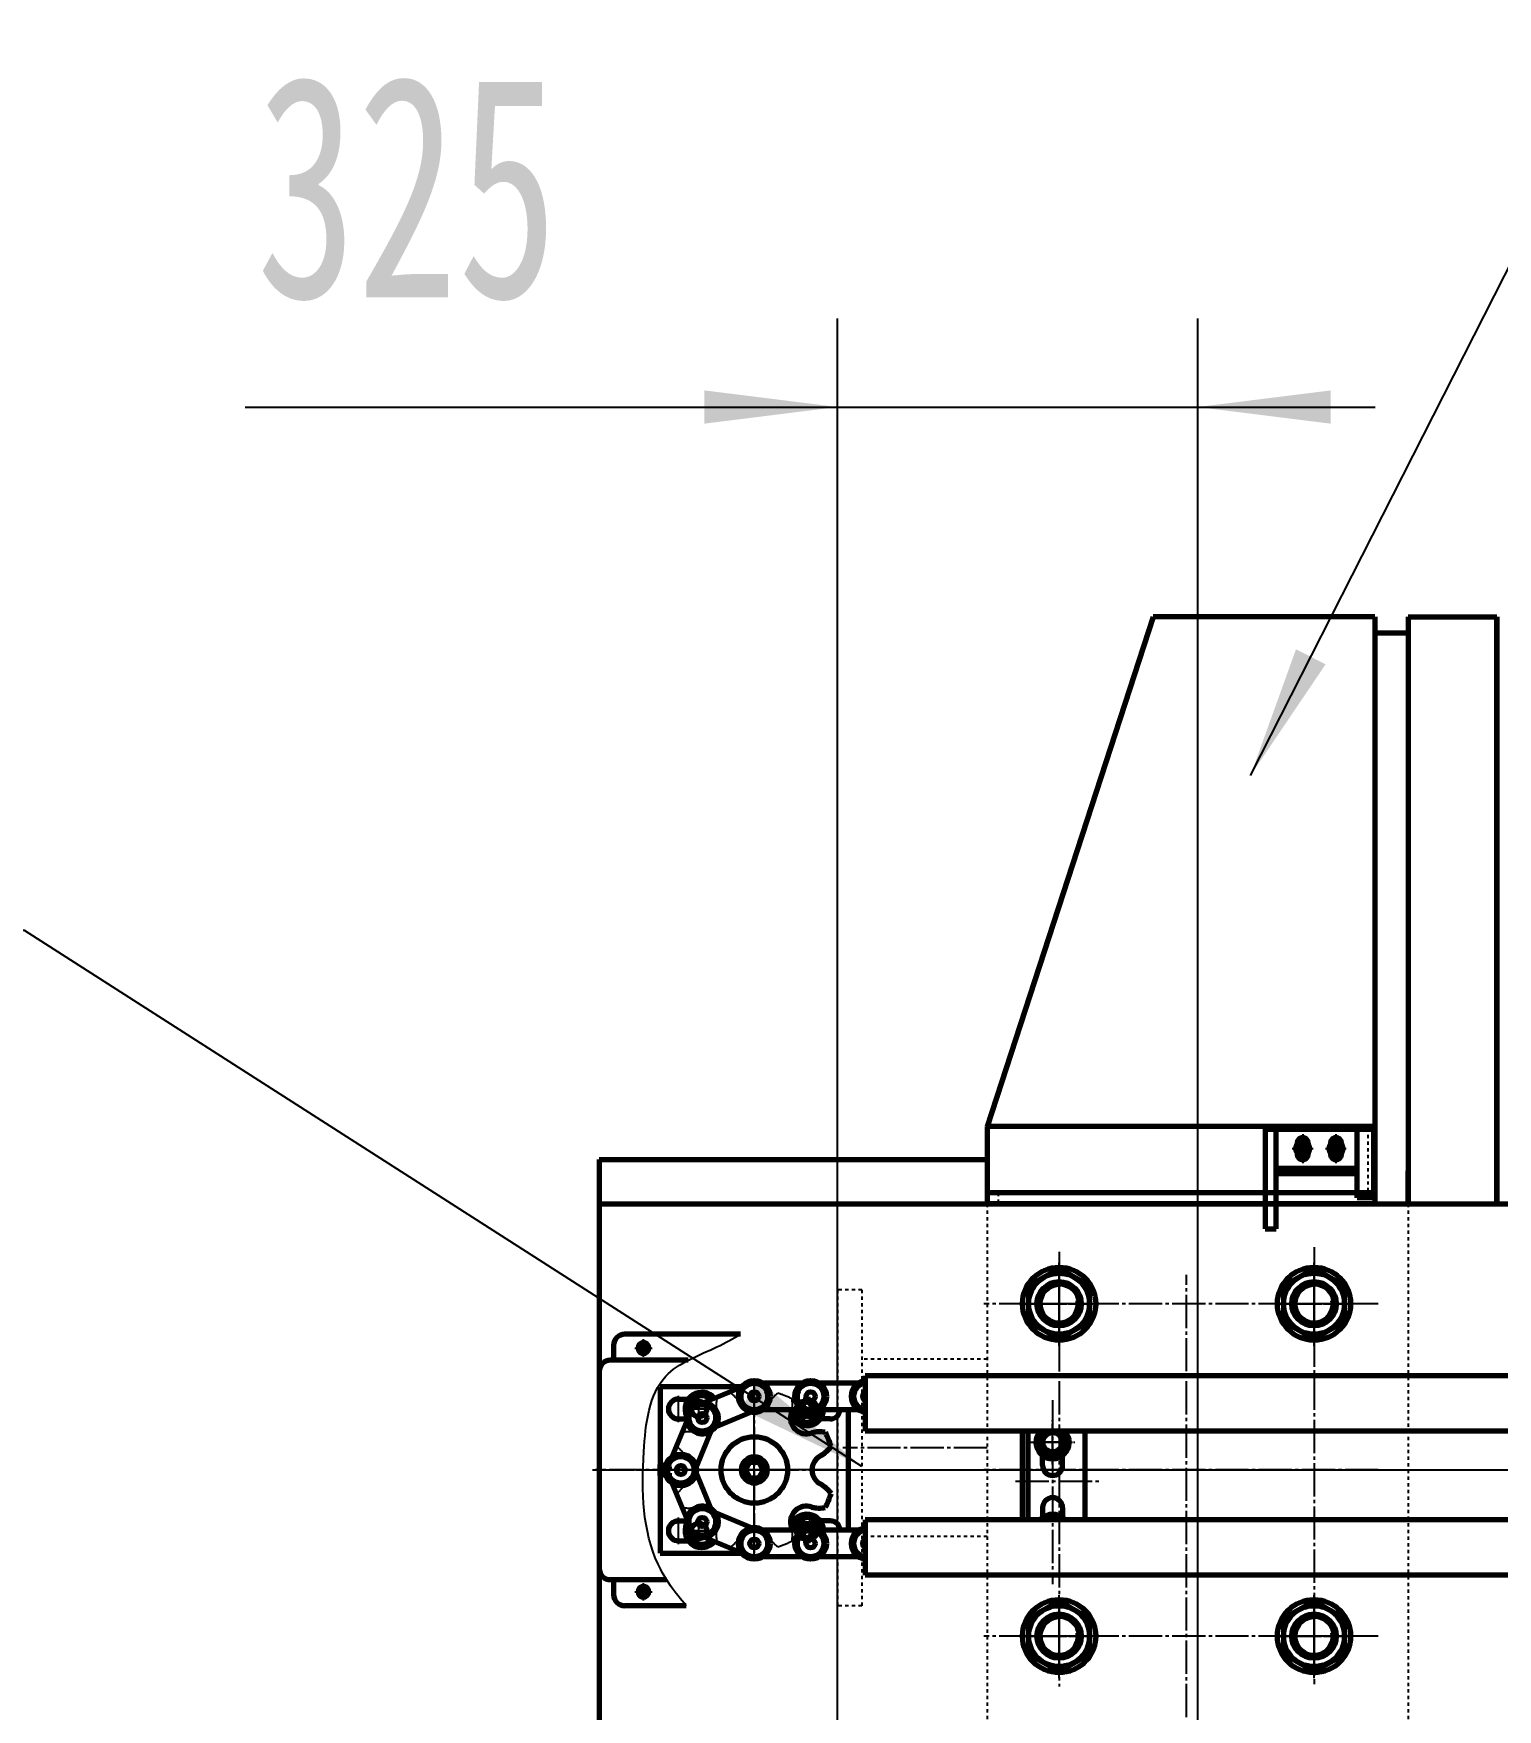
# Model space of a CAD drawing. Header units: millimetres. Extents: x -11880 to 11880, y -8400 to 8400.
# Drawn here: x -8402 to -7081, y 5045 to 6557 of the extents above; entities that cross this region are included whole.
import ezdxf

# ---------------------------------------------------------------- set-up
doc = ezdxf.new("R2010")
doc.units = ezdxf.units.MM
for name, pattern in [('EB_DASH', [6, 3, -3]), ('EB_DASHDOT', [39, 30, -3, 3, -3]), ('EB_DASHDOTDOT', [45, 30, -3, 3, -3, 3, -3])]:
    doc.linetypes.add(name, pattern=pattern)
for name, color, linetype, lineweight in [('CAXA0', 7, 'Continuous', 70), ('CAXA1', 1, 'EB_DASHDOT', 25), ('CAXA2', 6, 'EB_DASH', 25), ('CAXA3', 7, 'Continuous', 25), ('CAXA4', 3, 'Continuous', 25), ('CAXAnew1', 150, 'EB_DASH', 25)]:
    doc.layers.add(name, color=color, linetype=linetype, lineweight=lineweight)
doc.styles.add('标准', font='', dxfattribs={"width": 0.667})
doc.styles.get('标准').set_extended_font_data('SimSun')
doc.dimstyles.new('标准', dxfattribs={"dimscale": 40, "dimtxt": 5, "dimasz": 3, "dimexe": 2, "dimexo": 0, "dimtad": 1, "dimdec": 1, "dimzin": 12, "dimdsep": 46, "dimtxsty": '标准', "dimcen": 0, "dimdle": 4, "dimaunit": 1, "dimazin": 2, "dimtfac": 1, "dimtdec": 3, "dimtmove": 0, "dimatfit": 3, "dimfxl": 0, "dimtolj": 1, "dimtzin": 0, "dimarcsym": 0})

# ---------------------------------------------------------------- blocks, each defined once
blk = doc.blocks.new('CAXBLOCK39', base_point=(-7476.3, 5411.1))
at = {"layer": 'CAXA0'}
for radius in [33, 19.5]:
    blk.add_circle((-7476.3, 5411.1), radius, dxfattribs=at)
at = {"layer": 'CAXA1', "color": 1, "linetype": 'EB_DASHDOT', "lineweight": 25}
for p, q in [((-7476.3, 5373.1), (-7476.3, 5449.1)), ((-7438.3, 5411.1), (-7514.3, 5411.1))]:
    blk.add_line(p, q, dxfattribs=at)
blk = doc.blocks.new('CAXBLOCK40', base_point=(-7476.3, 5411.1))
at = {"layer": 'CAXA0'}
for p, q in [((-7476.3, 5442.8), (-7503.8, 5427)), ((-7448.8, 5427), (-7476.3, 5442.8)), ((-7503.8, 5427), (-7503.8, 5395.2)), ((-7448.8, 5395.2), (-7448.8, 5427)), ((-7503.8, 5395.2), (-7476.3, 5379.3)), ((-7476.3, 5379.3), (-7448.8, 5395.2))]:
    blk.add_line(p, q, dxfattribs=at)
blk.add_circle((-7476.3, 5411.1), 27.5, dxfattribs=at)
at = {"layer": 'CAXA1', "linetype": 'EB_DASHDOT', "lineweight": 25}
for p, q in [((-7476.3, 5445.8), (-7476.3, 5376.3)), ((-7506.8, 5411.1), (-7445.8, 5411.1))]:
    blk.add_line(p, q, dxfattribs=at)
blk = doc.blocks.new('CAXBLOCK41', base_point=(-7476.3, 5411.1))
at = {"layer": 'CAXA0'}
blk.add_circle((-7476.3, 5411.1), 18, dxfattribs=at)
at = {"layer": 'CAXA1', "linetype": 'EB_DASHDOT', "lineweight": 25}
for p, q in [((-7476.3, 5432.1), (-7476.3, 5390.1)), ((-7455.3, 5411.1), (-7497.3, 5411.1))]:
    blk.add_line(p, q, dxfattribs=at)
at = {"layer": 'CAXA3'}
blk.add_arc((-7476.3, 5411.1), 15.8, 90, 10, dxfattribs=at)
blk = doc.blocks.new('CAXBLOCK42', base_point=(-7246.3, 5411.1))
at = {"layer": 'CAXA0'}
for radius in [33, 19.5]:
    blk.add_circle((-7246.3, 5411.1), radius, dxfattribs=at)
at = {"layer": 'CAXA1', "color": 1, "linetype": 'EB_DASHDOT', "lineweight": 25}
for p, q in [((-7246.3, 5373.1), (-7246.3, 5449.1)), ((-7208.3, 5411.1), (-7284.3, 5411.1))]:
    blk.add_line(p, q, dxfattribs=at)
blk = doc.blocks.new('CAXBLOCK43', base_point=(-7246.3, 5411.1))
at = {"layer": 'CAXA0'}
for p, q in [((-7246.3, 5442.8), (-7273.8, 5427)), ((-7218.8, 5427), (-7246.3, 5442.8)), ((-7273.8, 5427), (-7273.8, 5395.2)), ((-7218.8, 5395.2), (-7218.8, 5427)), ((-7273.8, 5395.2), (-7246.3, 5379.3)), ((-7246.3, 5379.3), (-7218.8, 5395.2))]:
    blk.add_line(p, q, dxfattribs=at)
blk.add_circle((-7246.3, 5411.1), 27.5, dxfattribs=at)
at = {"layer": 'CAXA1', "linetype": 'EB_DASHDOT', "lineweight": 25}
for p, q in [((-7246.3, 5445.8), (-7246.3, 5376.3)), ((-7276.8, 5411.1), (-7215.8, 5411.1))]:
    blk.add_line(p, q, dxfattribs=at)
blk = doc.blocks.new('CAXBLOCK44', base_point=(-7246.3, 5411.1))
at = {"layer": 'CAXA0'}
blk.add_circle((-7246.3, 5411.1), 18, dxfattribs=at)
at = {"layer": 'CAXA1', "linetype": 'EB_DASHDOT', "lineweight": 25}
for p, q in [((-7246.3, 5432.1), (-7246.3, 5390.1)), ((-7225.3, 5411.1), (-7267.3, 5411.1))]:
    blk.add_line(p, q, dxfattribs=at)
at = {"layer": 'CAXA3'}
blk.add_arc((-7246.3, 5411.1), 15.8, 90, 10, dxfattribs=at)
blk = doc.blocks.new('CAXBLOCK45', base_point=(-7476.3, 5111.1))
at = {"layer": 'CAXA0'}
for radius in [33, 19.5]:
    blk.add_circle((-7476.3, 5111.1), radius, dxfattribs=at)
at = {"layer": 'CAXA1', "color": 1, "linetype": 'EB_DASHDOT', "lineweight": 25}
for p, q in [((-7476.3, 5073.1), (-7476.3, 5149.1)), ((-7438.3, 5111.1), (-7514.3, 5111.1))]:
    blk.add_line(p, q, dxfattribs=at)
blk = doc.blocks.new('CAXBLOCK46', base_point=(-7476.3, 5111.1))
at = {"layer": 'CAXA0'}
for p, q in [((-7476.3, 5142.8), (-7503.8, 5127)), ((-7448.8, 5127), (-7476.3, 5142.8)), ((-7503.8, 5127), (-7503.8, 5095.2)), ((-7448.8, 5095.2), (-7448.8, 5127)), ((-7503.8, 5095.2), (-7476.3, 5079.3)), ((-7476.3, 5079.3), (-7448.8, 5095.2))]:
    blk.add_line(p, q, dxfattribs=at)
blk.add_circle((-7476.3, 5111.1), 27.5, dxfattribs=at)
at = {"layer": 'CAXA1', "linetype": 'EB_DASHDOT', "lineweight": 25}
for p, q in [((-7476.3, 5145.8), (-7476.3, 5076.3)), ((-7506.8, 5111.1), (-7445.8, 5111.1))]:
    blk.add_line(p, q, dxfattribs=at)
blk = doc.blocks.new('CAXBLOCK47', base_point=(-7476.3, 5111.1))
at = {"layer": 'CAXA0'}
blk.add_circle((-7476.3, 5111.1), 18, dxfattribs=at)
at = {"layer": 'CAXA1', "linetype": 'EB_DASHDOT', "lineweight": 25}
for p, q in [((-7476.3, 5132.1), (-7476.3, 5090.1)), ((-7455.3, 5111.1), (-7497.3, 5111.1))]:
    blk.add_line(p, q, dxfattribs=at)
at = {"layer": 'CAXA3'}
blk.add_arc((-7476.3, 5111.1), 15.8, 90, 10, dxfattribs=at)
blk = doc.blocks.new('CAXBLOCK48', base_point=(-7246.3, 5111.1))
at = {"layer": 'CAXA0'}
for radius in [33, 19.5]:
    blk.add_circle((-7246.3, 5111.1), radius, dxfattribs=at)
at = {"layer": 'CAXA1', "color": 1, "linetype": 'EB_DASHDOT', "lineweight": 25}
for p, q in [((-7246.3, 5073.1), (-7246.3, 5149.1)), ((-7208.3, 5111.1), (-7284.3, 5111.1))]:
    blk.add_line(p, q, dxfattribs=at)
blk = doc.blocks.new('CAXBLOCK49', base_point=(-7246.3, 5111.1))
at = {"layer": 'CAXA0'}
for p, q in [((-7246.3, 5142.8), (-7273.8, 5127)), ((-7218.8, 5127), (-7246.3, 5142.8)), ((-7273.8, 5127), (-7273.8, 5095.2)), ((-7218.8, 5095.2), (-7218.8, 5127)), ((-7273.8, 5095.2), (-7246.3, 5079.3)), ((-7246.3, 5079.3), (-7218.8, 5095.2))]:
    blk.add_line(p, q, dxfattribs=at)
blk.add_circle((-7246.3, 5111.1), 27.5, dxfattribs=at)
at = {"layer": 'CAXA1', "linetype": 'EB_DASHDOT', "lineweight": 25}
for p, q in [((-7246.3, 5145.8), (-7246.3, 5076.3)), ((-7276.8, 5111.1), (-7215.8, 5111.1))]:
    blk.add_line(p, q, dxfattribs=at)
blk = doc.blocks.new('CAXBLOCK50', base_point=(-7246.3, 5111.1))
at = {"layer": 'CAXA0'}
blk.add_circle((-7246.3, 5111.1), 18, dxfattribs=at)
at = {"layer": 'CAXA1', "linetype": 'EB_DASHDOT', "lineweight": 25}
for p, q in [((-7246.3, 5132.1), (-7246.3, 5090.1)), ((-7225.3, 5111.1), (-7267.3, 5111.1))]:
    blk.add_line(p, q, dxfattribs=at)
at = {"layer": 'CAXA3'}
blk.add_arc((-7246.3, 5111.1), 15.8, 90, 10, dxfattribs=at)
blk = doc.blocks.new('CAXBLOCK51', base_point=(-7801.3, 5316.1))
at = {"layer": 'CAXA0'}
blk.add_circle((-7801.3, 5316.1), 6.92, dxfattribs=at)
at = {"layer": 'CAXA1', "linetype": 'EB_DASHDOT', "lineweight": 25}
for p, q in [((-7801.3, 5305.1), (-7801.3, 5327.1)), ((-7790.3, 5316.1), (-7812.3, 5316.1))]:
    blk.add_line(p, q, dxfattribs=at)
at = {"layer": 'CAXA3'}
blk.add_arc((-7801.3, 5316.1), 8, 350, 270, dxfattribs=at)
blk = doc.blocks.new('CAXBLOCK52', base_point=(-7801.3, 5206.1))
at = {"layer": 'CAXA0'}
blk.add_circle((-7801.3, 5206.1), 6.92, dxfattribs=at)
at = {"layer": 'CAXA1', "linetype": 'EB_DASHDOT', "lineweight": 25}
for p, q in [((-7790.3, 5206.1), (-7812.3, 5206.1)), ((-7801.3, 5195.1), (-7801.3, 5217.1))]:
    blk.add_line(p, q, dxfattribs=at)
at = {"layer": 'CAXA3'}
blk.add_arc((-7801.3, 5206.1), 8, 350, 270, dxfattribs=at)
blk = doc.blocks.new('CAXBLOCK53', base_point=(-7701.3, 5206.1))
at = {"layer": 'CAXA0'}
blk.add_circle((-7701.3, 5206.1), 6.92, dxfattribs=at)
at = {"layer": 'CAXA1', "linetype": 'EB_DASHDOT', "lineweight": 25}
for p, q in [((-7690.3, 5206.1), (-7712.3, 5206.1)), ((-7701.3, 5195.1), (-7701.3, 5217.1))]:
    blk.add_line(p, q, dxfattribs=at)
at = {"layer": 'CAXA3'}
blk.add_arc((-7701.3, 5206.1), 8, 350, 270, dxfattribs=at)
blk = doc.blocks.new('CAXBLOCK54', base_point=(-7701.3, 5316.1))
at = {"layer": 'CAXA0'}
blk.add_circle((-7701.3, 5316.1), 6.92, dxfattribs=at)
at = {"layer": 'CAXA1', "linetype": 'EB_DASHDOT', "lineweight": 25}
for p, q in [((-7701.3, 5305.1), (-7701.3, 5327.1)), ((-7690.3, 5316.1), (-7712.3, 5316.1))]:
    blk.add_line(p, q, dxfattribs=at)
at = {"layer": 'CAXA3'}
blk.add_arc((-7701.3, 5316.1), 8, 350, 270, dxfattribs=at)
blk = doc.blocks.new('CAXBLOCK55', base_point=(-7751.3, 5261.1))
at = {"layer": 'CAXA0'}
for p, q in [((-7759.4, 5261.1), (-7755.4, 5268.1)), ((-7755.4, 5268.1), (-7747.3, 5268.1)), ((-7743.2, 5261.1), (-7747.3, 5268.1)), ((-7743.2, 5261.1), (-7747.3, 5268.1)), ((-7759.4, 5261.1), (-7755.4, 5254.1)), ((-7755.4, 5254.1), (-7747.3, 5254.1)), ((-7743.2, 5261.1), (-7747.3, 5254.1))]:
    blk.add_line(p, q, dxfattribs=at)
blk.add_circle((-7751.3, 5261.1), 8.08, dxfattribs=at)
for start, end in [(0, 180), (180, 0)]:
    blk.add_arc((-7751.3, 5261.1), 11.8, start, end, dxfattribs=at)
at = {"layer": 'CAXA1', "linetype": 'EB_DASHDOT', "lineweight": 25}
for p, q in [((-7751.3, 5246.2), (-7751.3, 5275.9)), ((-7766.2, 5261.1), (-7736.5, 5261.1))]:
    blk.add_line(p, q, dxfattribs=at)
blk = doc.blocks.new('CAXBLOCK56', base_point=(-7751.3, 5261.1))
at = {"layer": 'CAXA0', "color": 230, "linetype": 'EB_DASHDOTDOT', "lineweight": 25}
for centre, radius, start, end in [((-7756.4, 5320), 29.3, 169.9155, 194.1591), ((-7751.3, 5261.1), 72.5, 107.0853, 117.9147), ((-7789.4, 5306.3), 29.3, 30.8409, 55.0845), ((-7751.3, 5261.1), 72.5, 152.0853, 162.9147), ((-7810.3, 5266.2), 29.3, 75.8409, 100.0845), ((-7796.6, 5299.2), 29.3, 214.9155, 239.1591), ((-7796.6, 5223), 29.3, 120.8409, 145.0845), ((-7751.3, 5261.1), 72.5, 197.0853, 207.9147), ((-7810.3, 5256), 29.3, 259.9155, 284.1591), ((-7756.4, 5202.1), 29.3, 165.8409, 190.0845), ((-7746.2, 5202.1), 29.3, 349.9155, 8.9401), ((-7751.3, 5261.1), 72.5, 242.0853, 252.9147), ((-7789.4, 5215.8), 29.3, 304.9155, 329.1591), ((-7713.2, 5215.8), 29.3, 210.8409, 235.0845), ((-7751.3, 5261.1), 72.5, 287.0853, 297.9147)]:
    blk.add_arc(centre, radius, start, end, dxfattribs=at)
at = {"layer": 'CAXA0', "linetype": 'Continuous', "lineweight": 70}
for centre, start, end in [((-7798.3, 5308), 250.0816, 19.9184), ((-7751.3, 5327.5), 205.0816, 334.9184), ((-7798.3, 5214.1), 340.0816, 109.9184), ((-7751.3, 5194.7), 25.0816, 154.9184)]:
    blk.add_arc(centre, 14.3, start, end, dxfattribs=at)
at = {"layer": 'CAXA0', "color": 230, "linetype": 'Continuous', "lineweight": 70}
for centre, radius, start, end in [((-7704.4, 5308), 14.3, 160.0816, 289.9184), ((-7704.4, 5308), 14.3, 160.0816, 289.9184), ((-7746.2, 5320), 29.3, 345.8409, 351.0599), ((-7692.4, 5266.2), 29.3, 79.9155, 104.1591), ((-7751.3, 5261.1), 72.5, 17.0853, 27.9147), ((-7706.1, 5299.2), 29.3, 300.8409, 325.0845), ((-7817.7, 5261.1), 14.3, 295.0816, 64.9184), ((-7685, 5261.1), 14.3, 115.0816, 244.9184), ((-7685, 5261.1), 14.3, 115.0816, 244.9184), ((-7706.1, 5299.2), 29.3, 300.8409, 306.0599), ((-7706.1, 5223), 29.3, 34.9155, 59.1591), ((-7706.1, 5223), 29.3, 34.9155, 59.1591), ((-7751.3, 5261.1), 72.5, 332.0853, 342.9147), ((-7751.3, 5261.1), 72.5, 332.0853, 342.9147), ((-7704.4, 5214.1), 14.3, 70.0816, 199.9184), ((-7704.4, 5214.1), 14.3, 70.0816, 199.9184), ((-7704.4, 5214.1), 14.3, 70.0816, 199.9184), ((-7692.4, 5256), 29.3, 255.8409, 280.0845), ((-7692.4, 5256), 29.3, 255.8409, 261.0599), ((-7692.4, 5256), 29.3, 255.8409, 280.0845), ((-7746.2, 5202.1), 29.3, 8.9401, 14.1591)]:
    blk.add_arc(centre, radius, start, end, dxfattribs=at)
at = {"layer": 'CAXAnew1', "color": 230, "linetype": 'EB_DASHDOTDOT', "lineweight": 25}
for centre, radius, start, end in [((-7713.2, 5306.3), 29.3, 124.9155, 149.1591), ((-7751.3, 5261.1), 72.5, 62.0853, 72.9147), ((-7746.2, 5320), 29.3, 351.0599, 10.0845)]:
    blk.add_arc(centre, radius, start, end, dxfattribs=at)
blk = doc.blocks.new('CAXBLOCK58', base_point=(-7851.3, 5371.1))
at = {"layer": 'CAXA0'}
for p, q in [((-7854.2, 5371.1), (-7852.8, 5373.6)), ((-7854.2, 5371.1), (-7852.8, 5368.6)), ((-7852.8, 5373.6), (-7849.9, 5373.6)), ((-7848.4, 5371.1), (-7849.9, 5373.6)), ((-7848.4, 5371.1), (-7849.9, 5373.6)), ((-7848.4, 5371.1), (-7849.9, 5368.6)), ((-7852.8, 5368.6), (-7849.9, 5368.6))]:
    blk.add_line(p, q, dxfattribs=at)
blk.add_circle((-7851.3, 5371.1), 2.89, dxfattribs=at)
for start, end in [(0, 180), (180, 0)]:
    blk.add_arc((-7851.3, 5371.1), 4.89, start, end, dxfattribs=at)
at = {"layer": 'CAXA1', "linetype": 'EB_DASHDOT', "lineweight": 25}
for p, q in [((-7859.2, 5371.1), (-7843.4, 5371.1)), ((-7851.3, 5363.2), (-7851.3, 5379))]:
    blk.add_line(p, q, dxfattribs=at)
blk = doc.blocks.new('CAXBLOCK59', base_point=(-7851.3, 5151.1))
at = {"layer": 'CAXA0'}
for p, q in [((-7854.2, 5151.1), (-7852.8, 5153.6)), ((-7854.2, 5151.1), (-7852.8, 5148.6)), ((-7852.8, 5153.6), (-7849.9, 5153.6)), ((-7852.8, 5148.6), (-7849.9, 5148.6)), ((-7848.4, 5151.1), (-7849.9, 5153.6)), ((-7848.4, 5151.1), (-7849.9, 5153.6)), ((-7848.4, 5151.1), (-7849.9, 5148.6))]:
    blk.add_line(p, q, dxfattribs=at)
blk.add_circle((-7851.3, 5151.1), 2.89, dxfattribs=at)
for start, end in [(0, 180), (180, 0)]:
    blk.add_arc((-7851.3, 5151.1), 4.89, start, end, dxfattribs=at)
at = {"layer": 'CAXA1', "linetype": 'EB_DASHDOT', "lineweight": 25}
for p, q in [((-7851.3, 5143.2), (-7851.3, 5159)), ((-7859.2, 5151.1), (-7843.4, 5151.1))]:
    blk.add_line(p, q, dxfattribs=at)
blk = doc.blocks.new('CAXBLOCK57', base_point=(-7891.3, 5261.1))
at = {"layer": 'CAXA0'}
for p, q in [((-7878.3, 5373.6), (-7878.3, 5360.1)), ((-7763.7, 5383.6), (-7868.3, 5383.6)), ((-7810.9, 5360.1), (-7881.3, 5360.1)), ((-7891.3, 5350.1), (-7891.3, 5172.1)), ((-7881.3, 5162.1), (-7830.5, 5162.1)), ((-7878.3, 5162.1), (-7878.3, 5148.6)), ((-7812.7, 5138.6), (-7868.3, 5138.6))]:
    blk.add_line(p, q, dxfattribs=at)
at = {"layer": 'CAXA0', "color": 7}
blk.add_line((-7891.3, 5283.6), (-7891.3, 5238.6), dxfattribs=at)
at = {"layer": 'CAXA0'}
for centre in [(-7851.3, 5371.1), (-7851.3, 5151.1)]:
    blk.add_circle(centre, 3, dxfattribs=at)
for centre, start, end in [((-7868.3, 5373.6), 90, 180), ((-7881.3, 5350.1), 90, 180), ((-7881.3, 5172.1), 180, 270), ((-7868.3, 5148.6), 180, 270)]:
    blk.add_arc(centre, 10, start, end, dxfattribs=at)
at = {"layer": 'CAXA3'}
blk.add_open_spline([(-7812.7, 5138.6), (-7823, 5150), (-7851.9, 5191.3), (-7853.8, 5264.8), (-7844.1, 5349.3), (-7793.5, 5367.1), (-7770.6, 5379.5), (-7763.7, 5383.6)], degree=3, knots=[0, 0, 0, 0, 45.813476, 149.310907, 220.926897, 274.937496, 298.869829, 298.869829, 298.869829, 298.869829], dxfattribs=at)
at = {"layer": 'CAXA0'}
for name, p in [('CAXBLOCK58', (-7851.3, 5371.1)), ('CAXBLOCK59', (-7851.3, 5151.1))]:
    blk.add_blockref(name, p, dxfattribs=at)
blk = doc.blocks.new('CAXBLOCK61', base_point=(-7231.6, 5546))
at = {"layer": 'CAXA0', "linetype": 'Continuous', "lineweight": 70}
for p, q in [((-7290.6, 5568.5), (-7192.6, 5568.5)), ((-7290.6, 5568.5), (-7290.6, 5478.5)), ((-7280.6, 5478.5), (-7280.6, 5568.5)), ((-7207.6, 5506.5), (-7207.6, 5568.5)), ((-7192.6, 5568.5), (-7192.6, 5506.5)), ((-7261.6, 5556), (-7261.6, 5546)), ((-7251.6, 5556), (-7251.6, 5546)), ((-7231.6, 5556), (-7231.6, 5546)), ((-7221.6, 5556), (-7221.6, 5546)), ((-7280.6, 5533.5), (-7207.6, 5533.5)), ((-7280.6, 5528.5), (-7207.6, 5528.5)), ((-7192.6, 5506.5), (-7207.6, 5506.5)), ((-7290.6, 5478.5), (-7280.6, 5478.5))]:
    blk.add_line(p, q, dxfattribs=at)
at = {"layer": 'CAXA0', "linetype": 'EB_DASH', "lineweight": 25}
blk.add_line((-7197.6, 5506.5), (-7197.6, 5568.5), dxfattribs=at)
at = {"layer": 'CAXA0', "linetype": 'Continuous', "lineweight": 70}
for centre, start, end in [((-7256.6, 5556), 0, 180), ((-7226.6, 5556), 0, 180), ((-7256.6, 5546), 180, 0), ((-7226.6, 5546), 180, 0)]:
    blk.add_arc(centre, 5, start, end, dxfattribs=at)
at = {"layer": 'CAXA1', "linetype": 'EB_DASHDOT', "lineweight": 25}
for p, q in [((-7256.6, 5564), (-7256.6, 5538)), ((-7226.6, 5564), (-7226.6, 5538))]:
    blk.add_line(p, q, dxfattribs=at)
blk = doc.blocks.new('CAXBLOCK62', base_point=(-7256.6, 5551))
at = {"layer": 'CAXA0'}
for p, q in [((-7260.1, 5551), (-7258.4, 5554)), ((-7260.1, 5551), (-7258.4, 5548)), ((-7258.4, 5554), (-7254.9, 5554)), ((-7253.2, 5551), (-7254.9, 5554)), ((-7253.2, 5551), (-7254.9, 5554)), ((-7253.2, 5551), (-7254.9, 5548)), ((-7258.4, 5548), (-7254.9, 5548))]:
    blk.add_line(p, q, dxfattribs=at)
blk.add_circle((-7256.6, 5551), 3.46, dxfattribs=at)
for start, end in [(0, 180), (180, 0)]:
    blk.add_arc((-7256.6, 5551), 6.37, start, end, dxfattribs=at)
at = {"layer": 'CAXA1', "linetype": 'EB_DASHDOT', "lineweight": 25}
for p, q in [((-7266, 5551), (-7247.3, 5551)), ((-7256.6, 5541.7), (-7256.6, 5560.4))]:
    blk.add_line(p, q, dxfattribs=at)
blk = doc.blocks.new('CAXBLOCK63', base_point=(-7226.6, 5551))
at = {"layer": 'CAXA0'}
for p, q in [((-7230.1, 5551), (-7228.4, 5554)), ((-7230.1, 5551), (-7228.4, 5548)), ((-7228.4, 5554), (-7224.9, 5554)), ((-7223.2, 5551), (-7224.9, 5554)), ((-7223.2, 5551), (-7224.9, 5554)), ((-7223.2, 5551), (-7224.9, 5548)), ((-7228.4, 5548), (-7224.9, 5548))]:
    blk.add_line(p, q, dxfattribs=at)
blk.add_circle((-7226.6, 5551), 3.46, dxfattribs=at)
for start, end in [(0, 180), (180, 0)]:
    blk.add_arc((-7226.6, 5551), 6.37, start, end, dxfattribs=at)
at = {"layer": 'CAXA1', "linetype": 'EB_DASHDOT', "lineweight": 25}
for p, q in [((-7236, 5551), (-7217.3, 5551)), ((-7226.6, 5541.7), (-7226.6, 5560.4))]:
    blk.add_line(p, q, dxfattribs=at)
blk = doc.blocks.new('CAXBLOCK60', base_point=(-7228.4, 5548))
at = {"layer": 'CAXA3', "linetype": 'Continuous', "lineweight": 70}
for name, p in [('CAXBLOCK61', (-7231.6, 5546)), ('CAXBLOCK62', (-7256.6, 5551)), ('CAXBLOCK63', (-7226.6, 5551))]:
    blk.add_blockref(name, p, dxfattribs=at)
blk = doc.blocks.new('*D295')
at = {"layer": 'CAXA4', "linetype": 'Continuous', "lineweight": 25}
for points in [[(-7676.3, 6220.3), (-7796.3, 6205.3), (-7796.3, 6235.3)], [(-7351.3, 6220.3), (-7231.3, 6205.3), (-7231.3, 6235.3)]]:
    blk.add_hatch(color=0, dxfattribs=at).paths.add_polyline_path(points, flags=0)
at = {"layer": 'CAXA4', "color": 0, "linetype": 'Continuous', "lineweight": 25}
for p, q in [((-7676.3, 4726.1), (-7676.3, 6300.3)), ((-7351.3, 4534.1), (-7351.3, 6300.3)), ((-8210.6, 6220.3), (-7191.3, 6220.3))]:
    blk.add_line(p, q, dxfattribs=at)
at = {"layer": 'CAXA4', "color": 0, "linetype": 'Continuous', "lineweight": 25, "insert": (-8200.6, 6519.3), "char_height": 200, "attachment_point": 1, "style": '标准'}
blk.add_mtext('\\fSimSun|b0|i0|p34;325', dxfattribs=at)
blk = doc.blocks.new('*D320')
at = {"layer": 'CAXA4', "linetype": 'Continuous', "lineweight": 25}
blk.add_hatch(color=0, dxfattribs=at).paths.add_polyline_path([(-7654.3, 5264.3), (-7747.3, 5341.7), (-7763.5, 5316.4)], flags=0)
at = {"layer": 'CAXA4', "color": 0, "linetype": 'Continuous', "lineweight": 25}
for p, q in [((-8409.8, 5748), (-8619.6, 5748)), ((-7654.3, 5264.3), (-8409.8, 5748))]:
    blk.add_line(p, q, dxfattribs=at)
at = {"layer": 'CAXA4', "color": 0, "linetype": 'Continuous', "lineweight": 25, "insert": (-8609.6, 6047), "char_height": 200, "attachment_point": 1, "style": '标准'}
blk.add_mtext('\\fSimSun|b0|i0|p34;b', dxfattribs=at)
blk = doc.blocks.new('*D331')
at = {"layer": 'CAXA4', "linetype": 'Continuous', "lineweight": 25}
blk.add_hatch(color=0, dxfattribs=at).paths.add_polyline_path([(-7303.6, 5887.9), (-7235.9, 5988.1), (-7262.6, 6001.7)], flags=0)
at = {"layer": 'CAXA4', "color": 0, "linetype": 'Continuous', "lineweight": 25}
for p, q in [((-7303.6, 5887.9), (-7023.7, 6439.1)), ((-7023.7, 6439.1), (-6399.7, 6439.1))]:
    blk.add_line(p, q, dxfattribs=at)
at = {"layer": 'CAXA4', "color": 0, "linetype": 'Continuous', "lineweight": 25, "insert": (-6997.9, 6738.1), "char_height": 200, "attachment_point": 1, "style": '标准'}
blk.add_mtext('\\fSimSun|b0|i0|p34;止推板', dxfattribs=at)

msp = doc.modelspace()

# ---------------------------------------------------------------- linework, layer by layer
at = {"layer": 'CAXA0'}
for p, q in [((-7391.33, 6031.08), (-7541.33, 5571.08)), ((-7191.33, 6031.08), (-7391.33, 6031.08)), ((-7191.33, 6031.08), (-7191.33, 5501.08)), ((-7161.33, 6031.08), (-7161.33, 5501.08)), ((-7161.33, 6031.08), (-7081.33, 6031.08)), ((-7081.33, 6031.08), (-7081.33, 5501.08)), ((-7081.33, 5501.11), (-7081.33, 6031.08)), ((-7081.33, 5501.11), (-7081.33, 6031.08)), ((-7161.33, 6016.08), (-7191.33, 6016.08)), ((-7191.33, 5571.08), (-7541.33, 5571.08)), ((-7541.33, 5571.08), (-7541.33, 5501.08)), ((-7191.33, 5571.08), (-7191.33, 5501.08)), ((-7161.33, 5501.08), (-7161.33, 5531.08)), ((-7191.33, 5511.08), (-7541.33, 5511.08)), ((-7191.33, 5501.08), (-7541.33, 5501.08)), ((-7651.33, 5346.08), (-7651.33, 5296.08)), ((-2232.51, 5346.08), (-7651.33, 5346.08)), ((-7836.33, 5336.08), (-7836.33, 5186.08)), ((-7762.72, 5336.08), (-7836.33, 5336.08)), ((-7819.83, 5325.08), (-7810.83, 5325.08)), ((-7805.76, 5328.08), (-7812.68, 5316.08)), ((-7791.9, 5328.08), (-7805.76, 5328.08)), ((-7789.83, 5324.5), (-7791.9, 5328.08)), ((-7812.68, 5316.08), (-7811.34, 5313.76)), ((-7717.32, 5315.46), (-7710.76, 5304.08)), ((-7696.9, 5304.08), (-7690.33, 5315.46)), ((-7666.33, 5206.71), (-7666.33, 5315.46)), ((-7819.83, 5307.08), (-7812.52, 5307.08)), ((-7710.76, 5304.08), (-7696.9, 5304.08)), ((-7682.83, 5307.08), (-7691.83, 5307.08)), ((-2231.69, 5296.08), (-7651.33, 5296.08)), ((-7509.24, 5216.08), (-7509.24, 5296.08)), ((-7509.24, 5216.08), (-7509.24, 5296.08)), ((-7504.24, 5216.08), (-7504.24, 5296.08)), ((-7488.58, 5296.08), (-7494.07, 5292.91)), ((-7470.4, 5292.91), (-7475.89, 5296.08)), ((-7453.24, 5296.08), (-7453.24, 5216.08)), ((-7453.24, 5296.08), (-7453.24, 5216.08)), ((-7494.07, 5292.91), (-7494.07, 5279.25)), ((-7494.07, 5279.25), (-7482.24, 5272.41)), ((-7482.24, 5272.41), (-7470.4, 5279.25)), ((-7470.4, 5292.91), (-7470.4, 5279.25)), ((-7836.33, 5256.08), (-7836.33, 5266.08)), ((-7491.24, 5265.08), (-7491.24, 5274.09)), ((-7473.24, 5265.08), (-7473.24, 5274.07)), ((-7710.76, 5218.08), (-7717.32, 5206.71)), ((-7696.9, 5218.08), (-7710.76, 5218.08)), ((-7690.33, 5206.71), (-7696.9, 5218.08)), ((-7491.24, 5227.08), (-7491.24, 5218.07)), ((-7482.24, 5219.75), (-7488.58, 5216.08)), ((-7475.89, 5216.08), (-7482.24, 5219.75)), ((-7473.24, 5227.08), (-7473.24, 5218.09)), ((-7819.83, 5215.08), (-7812.52, 5215.08)), ((-7819.83, 5215.08), (-7812.52, 5215.08)), ((-7811.34, 5208.4), (-7812.68, 5206.08)), ((-7812.68, 5206.08), (-7805.76, 5194.08)), ((-7718.64, 5215.08), (-7715.83, 5215.08)), ((-7682.83, 5215.08), (-7691.83, 5215.08)), ((-7651.33, 5216.08), (-7651.33, 5166.08)), ((-2228.37, 5216.08), (-7651.33, 5216.08)), ((-7819.83, 5197.08), (-7810.83, 5197.08)), ((-7819.83, 5197.08), (-7810.83, 5197.08)), ((-7805.76, 5194.08), (-7791.9, 5194.08)), ((-7791.9, 5194.08), (-7789.83, 5197.67)), ((-7836.33, 5186.08), (-7762.72, 5186.08)), ((-2227.59, 5166.08), (-7651.33, 5166.08))]:
    msp.add_line(p, q, dxfattribs=at)
at = {"layer": 'CAXA0', "linetype": 'Continuous', "lineweight": 70}
for p, q in [((-7891.33, 5541.08), (-7541.33, 5541.08)), ((-7891.33, 5541.08), (-7891.33, 4981.08)), ((-7541.33, 5541.08), (-7541.33, 5501.08)), ((-7891.33, 5501.08), (-6104.36, 5501.08)), ((-7700.53, 5339.46), (-7751.33, 5339.46)), ((-7651.33, 5339.46), (-7700.53, 5339.46)), ((-7755.92, 5338.54), (-7802.85, 5319.1)), ((-7809.35, 5312.61), (-7828.79, 5265.67)), ((-7793.67, 5296.93), (-7746.73, 5316.37)), ((-7747.98, 5315.93), (-7747.79, 5315.93)), ((-7700.53, 5315.46), (-7743.6, 5315.46)), ((-7651.33, 5315.46), (-7700.53, 5315.46)), ((-7806.62, 5256.49), (-7787.17, 5303.42)), ((-7787.17, 5218.74), (-7806.62, 5265.67)), ((-7828.79, 5256.49), (-7809.35, 5209.55)), ((-7746.73, 5205.79), (-7793.67, 5225.23)), ((-7802.85, 5203.06), (-7755.92, 5183.62)), ((-7700.53, 5206.71), (-7751.33, 5206.71)), ((-7651.33, 5206.71), (-7700.53, 5206.71)), ((-7700.53, 5182.71), (-7751.33, 5182.71)), ((-7651.33, 5182.71), (-7700.53, 5182.71))]:
    msp.add_line(p, q, dxfattribs=at)
for centre, radius in [((-7476.33, 5411.08), 20), ((-7476.33, 5411.08), 20), ((-7246.33, 5411.08), 20), ((-7246.33, 5411.08), 20), ((-7751.33, 5327.46), 14.29), ((-7751.33, 5327.46), 12), ((-7700.53, 5327.46), 14.29), ((-7700.53, 5327.46), 12), ((-7751.33, 5327.46), 4), ((-7700.53, 5327.46), 4), ((-7798.26, 5308.01), 14.29), ((-7798.26, 5308.01), 12), ((-7798.26, 5308.01), 4), ((-7817.7, 5261.08), 14.29), ((-7817.7, 5261.08), 12), ((-7817.7, 5261.08), 4), ((-7798.26, 5214.15), 14.29), ((-7798.26, 5214.15), 12), ((-7798.26, 5214.15), 4), ((-7751.33, 5194.71), 14.29), ((-7751.33, 5194.71), 12), ((-7700.53, 5194.71), 14.29), ((-7700.53, 5194.71), 12), ((-7751.33, 5194.71), 4), ((-7700.53, 5194.71), 4), ((-7476.33, 5111.08), 20), ((-7476.33, 5111.08), 20), ((-7246.33, 5111.08), 20), ((-7246.33, 5111.08), 20)]:
    msp.add_circle(centre, radius, dxfattribs=at)
at = {"layer": 'CAXA0'}
for centre, radius in [((-7476.33, 5411.08), 20), ((-7476.33, 5411.08), 20), ((-7246.33, 5411.08), 20), ((-7246.33, 5411.08), 20), ((-7801.33, 5316.08), 7), ((-7801.33, 5316.08), 7), ((-7706.33, 5316.08), 7), ((-7706.33, 5316.08), 7), ((-7482.24, 5286.08), 8.75), ((-7751.33, 5261.08), 30), ((-7801.33, 5206.08), 7), ((-7801.33, 5206.08), 7), ((-7706.33, 5206.08), 7), ((-7706.33, 5206.08), 7), ((-7476.33, 5111.08), 20), ((-7476.33, 5111.08), 20), ((-7246.33, 5111.08), 20), ((-7246.33, 5111.08), 20)]:
    msp.add_circle(centre, radius, dxfattribs=at)
at = {"layer": 'CAXA0', "linetype": 'Continuous', "lineweight": 70}
for centre, radius, start, end in [((-7649.73, 5327.46), 14.29, 96.42868, 263.57132), ((-7649.73, 5327.46), 12, 97.66226, 262.33774), ((-7649.73, 5327.46), 4, 113.57818, 246.42182), ((-7798.26, 5308.01), 14.28, 250.0816, 19.9184), ((-7789.41, 5306.34), 29.32, 30.8409, 31.18679), ((-7751.33, 5327.46), 14.28, 205.0816, 334.9184), ((-7810.26, 5266.16), 29.32, 75.8409, 75.91732), ((-7817.7, 5261.08), 14.28, 295.0816, 64.9184), ((-7817.7, 5261.08), 14.28, 295.0816, 64.9184), ((-7796.59, 5223), 29.32, 120.8409, 121.18679), ((-7798.26, 5214.15), 14.28, 340.0816, 109.9184), ((-7756.4, 5202.15), 29.32, 165.8409, 166.18679), ((-7751.33, 5194.71), 14.27, 25.0816, 154.9184), ((-7649.73, 5194.71), 14.29, 96.42868, 263.57132), ((-7649.73, 5194.71), 12, 97.66226, 262.33774), ((-7713.25, 5215.82), 29.32, 210.8409, 211.18679), ((-7649.73, 5194.71), 4, 113.57818, 246.42182)]:
    msp.add_arc(centre, radius, start, end, dxfattribs=at)
at = {"layer": 'CAXA0'}
for centre, radius, start, end in [((-7819.83, 5316.08), 9, 90, 270), ((-7798.83, 5316.08), 15, 39.2848, 204.82145), ((-7798.83, 5316.08), 12, 43.65992, 185.54005), ((-7703.83, 5316.08), 15, 196.90469, 357.61198), ((-7703.83, 5316.08), 12, 182.98551, 357.01449), ((-7682.83, 5316.08), 9, 270, 356.01792), ((-7804.33, 5317.08), 11.33, 238.50939, 238.57092), ((-7482.24, 5286.08), 15, 138.18969, 41.81031), ((-7482.24, 5286.08), 11.83, 122.33327, 57.66673), ((-7482.24, 5265.08), 9, 180, 0), ((-7482.24, 5227.08), 9, 0, 180), ((-7703.83, 5206.08), 15, 2.38802, 163.09531), ((-7703.83, 5206.08), 12, 2.98551, 177.01449), ((-7482.24, 5206.08), 15, 41.81031, 138.18969), ((-7819.83, 5206.08), 9, 90, 270), ((-7819.83, 5206.08), 9, 90, 270), ((-7798.83, 5206.08), 15, 155.17855, 320.7152), ((-7798.83, 5206.08), 12, 174.45995, 316.34008), ((-7682.83, 5206.08), 9, 3.98208, 90), ((-7482.24, 5206.08), 11.83, 57.66673, 122.33327)]:
    msp.add_arc(centre, radius, start, end, dxfattribs=at)
at = {"layer": 'CAXA0', "color": 230, "linetype": 'Continuous', "lineweight": 70}
for centre, start, end in [((-7798.26, 5308.01), 250.0816, 19.9184), ((-7751.33, 5327.46), 205.0816, 334.9184), ((-7798.26, 5214.15), 340.0816, 109.9184), ((-7751.33, 5194.71), 25.0816, 154.9184)]:
    msp.add_arc(centre, 14.28, start, end, dxfattribs=at)
at = {"layer": 'CAXA1'}
for p, q in [((-7246.33, 5462.19), (-7246.33, 5067.78)), ((-7476.33, 5458.04), (-7476.33, 5065.71)), ((-7188.33, 5411.08), (-7544.33, 5411.08)), ((-7188.33, 5411.08), (-7544.33, 5411.08)), ((-7499.73, 5286.08), (-7464.18, 5286.08)), ((-7188.33, 5111.08), (-7544.33, 5111.08)), ((-7188.33, 5111.08), (-7544.33, 5111.08))]:
    msp.add_line(p, q, dxfattribs=at)
at = {"layer": 'CAXA1', "linetype": 'EB_DASHDOT', "lineweight": 25}
for p, q in [((-7476.33, 5388.08), (-7476.33, 5434.08)), ((-7476.33, 5388.08), (-7476.33, 5434.08)), ((-7361.33, 4531.08), (-7361.33, 5437.08)), ((-7246.33, 5388.08), (-7246.33, 5434.08)), ((-7246.33, 5388.08), (-7246.33, 5434.08)), ((-7499.33, 5411.08), (-7453.33, 5411.08)), ((-7499.33, 5411.08), (-7453.33, 5411.08)), ((-7269.33, 5411.08), (-7223.33, 5411.08)), ((-7269.33, 5411.08), (-7223.33, 5411.08)), ((-7751.33, 5339.08), (-7751.33, 5183.08)), ((-7751.33, 5183.08), (-7751.33, 5339.08)), ((-7819.83, 5304.08), (-7819.83, 5328.08)), ((-7801.33, 5306.08), (-7801.33, 5326.08)), ((-7801.33, 5306.08), (-7801.33, 5326.08)), ((-7751.33, 5185.58), (-7751.33, 5336.58)), ((-7751.33, 5196.41), (-7751.33, 5330.08)), ((-7751.33, 5196.41), (-7751.33, 5330.08)), ((-7751.33, 5205.84), (-7751.33, 5327.79)), ((-7706.33, 5306.08), (-7706.33, 5326.08)), ((-7706.33, 5306.08), (-7706.33, 5326.08)), ((-7482.24, 5324.08), (-7482.24, 5158.08)), ((-7811.33, 5316.08), (-7791.33, 5316.08)), ((-7811.33, 5316.08), (-7791.33, 5316.08)), ((-7716.33, 5316.08), (-7696.33, 5316.08)), ((-7716.33, 5316.08), (-7696.33, 5316.08)), ((-7482.24, 5269.41), (-7482.24, 5302.75)), ((-7482.24, 5276.08), (-7482.24, 5296.08)), ((-7541.33, 5281.08), (-7671.33, 5281.08)), ((-7541.33, 5281.08), (-7632.33, 5281.08)), ((-7467.4, 5286.08), (-7497.07, 5286.08)), ((-7492.24, 5286.08), (-7472.24, 5286.08)), ((-7735.33, 5261.08), (-7894.84, 5261.08)), ((-7735.33, 5261.08), (-7894.84, 5261.08)), ((-7889.33, 5261.08), (-7713.33, 5261.08)), ((-7889.33, 5261.08), (-7713.33, 5261.08)), ((-7675.83, 5261.08), (-7826.83, 5261.08)), ((-7810.7, 5261.08), (-7824.7, 5261.08)), ((-7687.33, 5261.08), (-7822.62, 5261.08)), ((-7781.41, 5261.08), (-7814.33, 5261.08)), ((-7188.33, 5261.08), (-7544.33, 5261.08)), ((-7188.33, 5261.08), (-7544.33, 5261.08)), ((-7515.64, 5251.08), (-7438.33, 5251.08)), ((-7819.83, 5194.08), (-7819.83, 5218.08)), ((-7812.33, 5206.08), (-7790.33, 5206.08)), ((-7812.33, 5206.08), (-7790.33, 5206.08)), ((-7801.33, 5195.08), (-7801.33, 5217.08)), ((-7801.33, 5195.08), (-7801.33, 5217.08)), ((-7717.33, 5206.08), (-7695.33, 5206.08)), ((-7717.33, 5206.08), (-7695.33, 5206.08)), ((-7706.33, 5195.08), (-7706.33, 5217.08)), ((-7706.33, 5195.08), (-7706.33, 5217.08)), ((-7751.33, 5187.71), (-7751.33, 5201.71)), ((-7476.33, 5088.08), (-7476.33, 5134.08)), ((-7476.33, 5088.08), (-7476.33, 5134.08)), ((-7246.33, 5088.08), (-7246.33, 5134.08)), ((-7246.33, 5088.08), (-7246.33, 5134.08)), ((-7499.33, 5111.08), (-7453.33, 5111.08)), ((-7499.33, 5111.08), (-7453.33, 5111.08)), ((-7269.33, 5111.08), (-7223.33, 5111.08)), ((-7269.33, 5111.08), (-7223.33, 5111.08))]:
    msp.add_line(p, q, dxfattribs=at)
at = {"layer": 'CAXA1', "color": 1, "linetype": 'EB_DASHDOT', "lineweight": 25}
for p, q in [((-7482.24, 5266.08), (-7482.24, 5306.08)), ((-7502.24, 5286.08), (-7462.24, 5286.08)), ((-7897.25, 5261.08), (363.67, 5261.08)), ((-7688.17, 5261.08), (363.67, 5261.08)), ((-7300.21, 5261.08), (363.67, 5261.08))]:
    msp.add_line(p, q, dxfattribs=at)
at = {"layer": 'CAXA2'}
for p, q in [((-7531.33, 5511.08), (-7531.33, 5501.08)), ((-7541.33, 5501.08), (-7541.33, 5021.08)), ((-7161.33, 5501.08), (-7161.33, 5021.08)), ((-7676.33, 5423.58), (-7676.33, 5138.58)), ((-7654.33, 5423.58), (-7676.33, 5423.58)), ((-7676.33, 5423.58), (-7676.33, 5138.58)), ((-7654.33, 5423.58), (-7676.33, 5423.58)), ((-7654.33, 5423.58), (-7654.33, 5138.58)), ((-7654.33, 5423.58), (-7654.33, 5138.58)), ((-7541.33, 5361.08), (-7654.33, 5361.08)), ((-7541.33, 5361.08), (-7629.33, 5361.08)), ((-7541.33, 5201.08), (-7654.33, 5201.08)), ((-7541.33, 5201.08), (-7629.33, 5201.08)), ((-7654.33, 5138.58), (-7676.33, 5138.58)), ((-7654.33, 5138.58), (-7676.33, 5138.58))]:
    msp.add_line(p, q, dxfattribs=at)
at = {"layer": 'CAXA2', "linetype": 'EB_DASH', "lineweight": 25}
for p, q in [((-7836.33, 5267.08), (-7826.33, 5267.08)), ((-7826.33, 5255.08), (-7826.33, 5267.08)), ((-7836.33, 5255.08), (-7826.33, 5255.08))]:
    msp.add_line(p, q, dxfattribs=at)
at = {"layer": 'CAXA3', "linetype": 'EB_DASH', "lineweight": 25}
for p, q in [((-7836.33, 5266.08), (-7826.35, 5266.08)), ((-7836.33, 5256.08), (-7826.3, 5256.08))]:
    msp.add_line(p, q, dxfattribs=at)
at = {"layer": 'CAXA3', "color": 7, "linetype": 'EB_DASH', "lineweight": 25}
msp.add_line((-7826.35, 5266.08), (-7826.2, 5266.08), dxfattribs=at)
at = {"layer": 'CAXA3', "linetype": 'Continuous', "lineweight": 25}
for centre, start, end in [((-7801.33, 5316.08), 90, 0), ((-7801.33, 5316.08), 90, 0), ((-7706.33, 5316.08), 180, 90), ((-7706.33, 5316.08), 180, 90), ((-7801.33, 5206.08), 0, 270), ((-7801.33, 5206.08), 0, 270), ((-7706.33, 5206.08), 270, 180), ((-7706.33, 5206.08), 270, 180)]:
    msp.add_arc(centre, 8, start, end, dxfattribs=at)
at = {"layer": 'CAXA3'}
msp.add_arc((-7482.24, 5286.08), 8, 272.09305, 180, dxfattribs=at)

# ---------------------------------------------------------------- block references
at = {"layer": 'CAXA0'}
for name, p in [('CAXBLOCK39', (-7476.33, 5411.08)), ('CAXBLOCK40', (-7476.33, 5411.08)), ('CAXBLOCK42', (-7246.33, 5411.08)), ('CAXBLOCK43', (-7246.33, 5411.08)), ('CAXBLOCK41', (-7476.33, 5411.08)), ('CAXBLOCK44', (-7246.33, 5411.08)), ('CAXBLOCK57', (-7891.33, 5261.08)), ('CAXBLOCK56', (-7751.33, 5261.08)), ('CAXBLOCK51', (-7801.33, 5316.08)), ('CAXBLOCK54', (-7701.33, 5316.08)), ('CAXBLOCK55', (-7751.33, 5261.08)), ('CAXBLOCK52', (-7801.33, 5206.08)), ('CAXBLOCK53', (-7701.33, 5206.08)), ('CAXBLOCK45', (-7476.33, 5111.08)), ('CAXBLOCK46', (-7476.33, 5111.08)), ('CAXBLOCK48', (-7246.33, 5111.08)), ('CAXBLOCK49', (-7246.33, 5111.08)), ('CAXBLOCK47', (-7476.33, 5111.08)), ('CAXBLOCK50', (-7246.33, 5111.08))]:
    msp.add_blockref(name, p, dxfattribs=at)
at = {"layer": 'CAXA3', "linetype": 'Continuous', "lineweight": 70}
msp.add_blockref('CAXBLOCK60', (-7228.35, 5548.02), dxfattribs=at)
at = {"layer": 'CAXA4'}
msp.add_blockref('*D331', (0, 0), dxfattribs=at)
at = {"layer": 'CAXA4', "linetype": 'Continuous', "lineweight": 70}
msp.add_blockref('*D320', (0, 0), dxfattribs=at)

# ---------------------------------------------------------------- dimensions: what is measured, and where the dimension line sits
at = {"layer": 'CAXA4'}
dim = msp.add_linear_dim(base=(-8043.5, 6220.31), p1=(-7676.33, 4726.08), p2=(-7351.33, 4534.08), text='\\fSimSun;325', dimstyle='标准', dxfattribs=at)
dim.commit()
dim.dimension.update_dxf_attribs({"geometry": '*D295', "text_midpoint": (-8043.5, 6382.31)})

doc.saveas('drawing.dxf')
